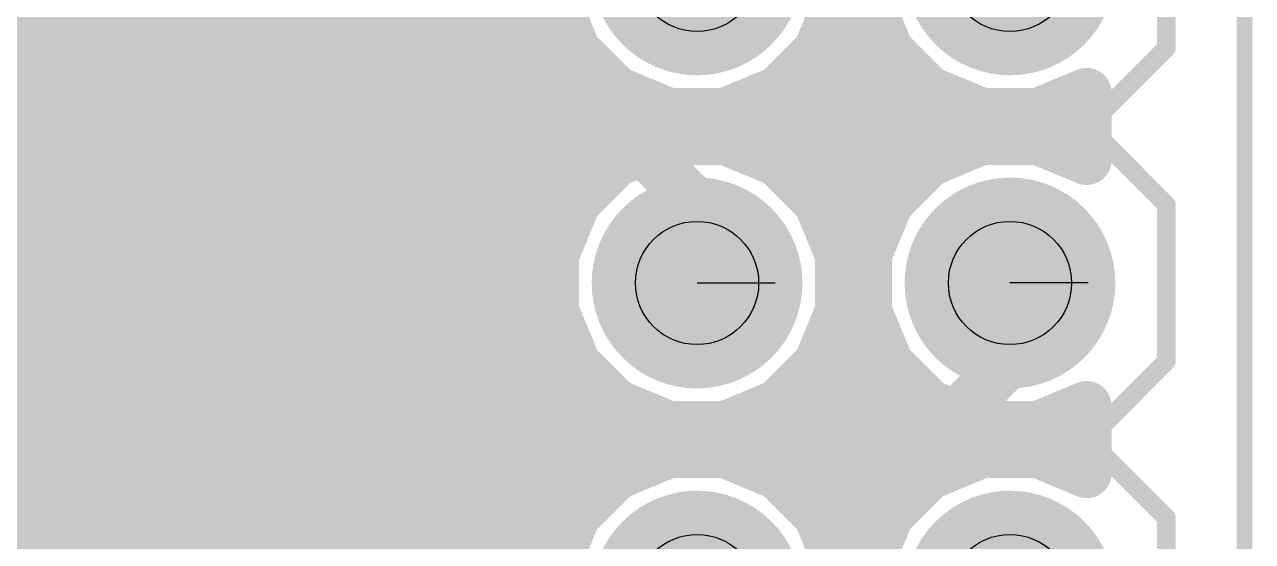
# Model space of a CAD drawing. Extents: x -0.1 to 54.7, y 0 to 86.4.
# Drawn here: x 44.71 to 54.67, y 42.35 to 46.55 of the extents above; entities that cross this region are included whole.
import ezdxf

# ---------------------------------------------------------------- set-up
doc = ezdxf.new("R2010")
doc.units = 0
for name, color, linetype in [('1', 22, 'CONTINUOUS'), ('16', 175, 'CONTINUOUS'), ('17', 82, 'CONTINUOUS'), ('19', 53, 'CONTINUOUS'), ('20', 7, 'CONTINUOUS'), ('21', 253, 'CONTINUOUS'), ('29', 253, 'CONTINUOUS'), ('30', 253, 'CONTINUOUS'), ('44', 253, 'CONTINUOUS'), ('51', 253, 'CONTINUOUS')]:
    doc.layers.add(name, color=color, linetype=linetype)

# ---------------------------------------------------------------- blocks, each defined once
blk = doc.blocks.new('RECT')
blk.add_solid([(-0.5, -0.5), (0.5, -0.5), (-0.5, 0.5), (0.5, 0.5)])
blk = doc.blocks.new('ROUNDP')
at = {"const_width": 0.5}
blk.add_lwpolyline([(0, -0.25, 1), (0, 0.25, 1), (0, -0.25)], format="xyb", dxfattribs=at)

msp = doc.modelspace()

# ---------------------------------------------------------------- linework, layer by layer
at = {"layer": '1', "const_width": 0.4064}
for points in [[(45.72, 49.53), (50.8, 44.45)], [(49.53, 43.18), (44.45, 48.26)], [(44.1047, 47.7432), (49.1847, 42.6632)], [(51.1487, 46.3327), (51.3254, 46.7592)], [(51.5446, 46.7592), (51.7213, 46.3327)], [(17.5514, 46.736), (45.1119, 46.736)], [(51.3158, 46.736), (51.5542, 46.736)], [(17.5514, 46.3296), (45.5183, 46.3296)], [(50.8223, 46.0063), (51.1487, 46.3327)], [(51.1457, 46.3296), (51.7243, 46.3296)], [(51.7213, 46.3327), (52.0477, 46.0063)], [(50.3958, 45.8296), (50.8223, 46.0063)], [(52.0477, 46.0063), (52.4742, 45.8296)], [(52.9358, 45.8296), (53.3273, 45.9918)], [(53.3273, 45.9918), (53.3273, 45.4482)], [(17.5514, 45.9232), (45.9247, 45.9232)], [(50.6218, 45.9232), (52.2482, 45.9232)], [(53.1618, 45.9232), (53.3273, 45.9232)], [(50.5766, 45.5355), (50.2825, 45.8296)], [(50.2825, 45.8296), (50.3958, 45.8296)], [(52.4742, 45.8296), (52.9358, 45.8296)], [(52.4742, 45.6104), (52.0477, 45.4337)], [(52.9358, 45.6104), (52.4742, 45.6104)], [(53.3273, 45.4482), (52.9358, 45.6104)], [(17.5514, 45.5168), (46.3311, 45.5168)], [(50.8223, 45.4337), (50.5766, 45.5355)], [(50.6218, 45.5168), (52.2482, 45.5168)], [(53.1618, 45.5168), (53.3273, 45.5168)], [(51.1487, 45.1073), (50.8223, 45.4337)], [(52.0477, 45.4337), (51.7213, 45.1073)], [(17.5514, 45.1104), (46.7375, 45.1104)], [(51.1457, 45.1104), (51.7243, 45.1104)], [(51.2505, 44.8616), (51.1487, 45.1073)], [(51.7213, 45.1073), (51.5446, 44.6808)], [(51.3168, 44.7953), (51.2505, 44.8616)], [(51.4096, 44.5713), (51.3168, 44.7953)], [(17.5514, 44.704), (47.1439, 44.704)], [(51.3546, 44.704), (51.5542, 44.704)], [(51.5446, 44.6808), (51.5446, 44.2192)], [(51.4096, 44.3287), (51.4096, 44.5713)], [(53.34, 44.45), (52.07, 43.18)], [(17.5514, 44.2976), (47.5503, 44.2976)], [(51.3168, 44.1047), (51.4096, 44.3287)], [(51.3967, 44.2976), (51.5446, 44.2976)], [(51.5446, 44.2192), (51.7213, 43.7927)], [(51.2505, 44.0384), (51.3168, 44.1047)], [(51.1487, 43.7927), (51.2505, 44.0384)], [(17.5514, 43.8912), (47.9567, 43.8912)], [(51.1895, 43.8912), (51.6805, 43.8912)], [(51.1456, 43.7896), (51.1487, 43.7927)], [(51.7244, 43.7896), (51.1456, 43.7896)], [(51.7213, 43.7927), (51.7244, 43.7896)], [(17.5514, 43.4848), (48.3631, 43.4848)], [(52.07, 43.18), (49.53, 43.18)], [(17.5514, 43.0784), (48.7695, 43.0784)], [(17.5514, 42.672), (49.1759, 42.672)], [(49.1847, 42.6632), (49.2501, 42.6361)], [(49.1813, 42.5673), (49.0046, 42.1408)], [(49.2501, 42.6361), (49.1813, 42.5673)], [(51.1487, 42.5673), (51.1456, 42.5704)], [(51.1456, 42.5704), (51.7244, 42.5704)], [(51.3254, 42.1408), (51.1487, 42.5673)], [(51.7213, 42.5673), (51.5446, 42.1408)], [(51.7244, 42.5704), (51.7213, 42.5673)], [(17.5514, 42.2656), (49.0563, 42.2656)], [(51.2737, 42.2656), (51.5963, 42.2656)]]:
    msp.add_lwpolyline(points, dxfattribs=at)
at = {"layer": '1', "const_width": 0.2032}
for points in [[(45.1119, 46.6344, 1), (45.1119, 46.8376)], [(51.3158, 46.8376, 1), (51.3158, 46.6344)], [(51.5542, 46.6344, 1), (51.5542, 46.8376)], [(45.5183, 46.228, 1), (45.5183, 46.4312)], [(51.1457, 46.4312, 1), (51.1457, 46.228)], [(51.0549, 46.3716, 1), (51.2426, 46.2938)], [(51.2206, 46.2608, 1), (51.0769, 46.4045)], [(51.7931, 46.4045, 1), (51.6494, 46.2608)], [(51.6274, 46.2938, 1), (51.8151, 46.3716)], [(51.7243, 46.228, 1), (51.7243, 46.4312)], [(50.7505, 46.0781, 1), (50.8942, 45.9344)], [(50.8612, 45.9124, 1), (50.7834, 46.1001)], [(52.0866, 46.1001, 1), (52.0088, 45.9124)], [(51.9758, 45.9344, 1), (52.1195, 46.0781)], [(53.4289, 45.9918, 1), (53.2257, 45.9918)], [(53.3662, 45.8979, 1), (53.2884, 46.0856)], [(45.9247, 45.8216, 1), (45.9247, 46.0248)], [(50.6218, 46.0248, 1), (50.6218, 45.8216)], [(52.2482, 45.8216, 1), (52.2482, 46.0248)], [(53.1618, 46.0248, 1), (53.1618, 45.8216)], [(53.3273, 45.8216, 1), (53.3273, 46.0248)], [(50.2825, 45.9312, 1), (50.2825, 45.728)], [(50.3543, 45.9014, 1), (50.2107, 45.7578)], [(50.3569, 45.9235, 1), (50.4347, 45.7357)], [(50.3958, 45.728, 1), (50.3958, 45.9312)], [(52.4742, 45.9312, 1), (52.4742, 45.728)], [(52.4353, 45.7357, 1), (52.5131, 45.9235)], [(52.8969, 45.9235, 1), (52.9747, 45.7357)], [(52.9358, 45.728, 1), (52.9358, 45.9312)], [(52.4742, 45.712, 1), (52.4742, 45.5088)], [(52.5131, 45.5165, 1), (52.4353, 45.7043)], [(52.9747, 45.7043, 1), (52.8969, 45.5165)], [(52.9358, 45.5088, 1), (52.9358, 45.712)], [(46.3311, 45.4152, 1), (46.3311, 45.6184)], [(50.6155, 45.6294, 1), (50.5377, 45.4417)], [(50.5047, 45.4637, 1), (50.6484, 45.6074)], [(50.6218, 45.6184, 1), (50.6218, 45.4152)], [(52.2482, 45.4152, 1), (52.2482, 45.6184)], [(53.1618, 45.6184, 1), (53.1618, 45.4152)], [(53.3273, 45.4152, 1), (53.3273, 45.6184)], [(50.8942, 45.5056, 1), (50.7505, 45.3619)], [(50.7834, 45.3399, 1), (50.8612, 45.5276)], [(52.0088, 45.5276, 1), (52.0866, 45.3399)], [(52.1195, 45.3619, 1), (51.9758, 45.5056)], [(53.2884, 45.3544, 1), (53.3662, 45.5421)], [(53.2257, 45.4482, 1), (53.4289, 45.4482)], [(46.7375, 45.0088, 1), (46.7375, 45.212)], [(51.1457, 45.212, 1), (51.1457, 45.0088)], [(51.2426, 45.1462, 1), (51.0549, 45.0684)], [(51.0769, 45.0355, 1), (51.2206, 45.1792)], [(51.6494, 45.1792, 1), (51.7931, 45.0355)], [(51.8151, 45.0684, 1), (51.6274, 45.1462)], [(51.7243, 45.0088, 1), (51.7243, 45.212)], [(51.3224, 44.9334, 1), (51.1787, 44.7897)], [(51.1567, 44.8227, 1), (51.3444, 44.9005)], [(51.4107, 44.8342, 1), (51.2229, 44.7564)], [(51.245, 44.7235, 1), (51.3886, 44.8672)], [(47.1439, 44.6024, 1), (47.1439, 44.8056)], [(51.3546, 44.8056, 1), (51.3546, 44.6024)], [(51.6462, 44.6808, 1), (51.443, 44.6808)], [(51.5542, 44.6024, 1), (51.5542, 44.8056)], [(51.5112, 44.5713, 1), (51.308, 44.5713)], [(51.4507, 44.7197, 1), (51.6385, 44.6419)], [(51.3157, 44.5324, 1), (51.5035, 44.6101)], [(50.7282, 44.3782, 1), (50.8718, 44.5218)], [(53.4118, 44.3782, 1), (53.2682, 44.5218)], [(47.5503, 44.196, 1), (47.5503, 44.3992)], [(51.3967, 44.3992, 1), (51.3967, 44.196)], [(51.5035, 44.2899, 1), (51.3157, 44.3676)], [(51.5446, 44.196, 1), (51.5446, 44.3992)], [(51.308, 44.3287, 1), (51.5112, 44.3287)], [(51.6385, 44.2581, 1), (51.4507, 44.1803)], [(51.3886, 44.0328, 1), (51.245, 44.1765)], [(51.443, 44.2192, 1), (51.6462, 44.2192)], [(51.1787, 44.1103, 1), (51.3224, 43.9666)], [(51.3444, 43.9995, 1), (51.1567, 44.0773)], [(51.2229, 44.1436, 1), (51.4107, 44.0658)], [(47.9567, 43.7896, 1), (47.9567, 43.9928)], [(51.1895, 43.9928, 1), (51.1895, 43.7896)], [(51.6805, 43.7896, 1), (51.6805, 43.9928)], [(51.1456, 43.8912, 1), (51.1456, 43.688)], [(51.0738, 43.8615, 1), (51.2175, 43.7177)], [(51.2205, 43.7208, 1), (51.0769, 43.8646)], [(51.7931, 43.8646, 1), (51.6495, 43.7208)], [(51.6525, 43.7177, 1), (51.7962, 43.8615)], [(51.7244, 43.688, 1), (51.7244, 43.8912)], [(51.0549, 43.8316, 1), (51.2426, 43.7538)], [(51.6274, 43.7538, 1), (51.8151, 43.8316)], [(48.3631, 43.3832, 1), (48.3631, 43.5864)], [(49.53, 43.2816, 1), (49.53, 43.0784)], [(52.07, 43.0784, 1), (52.07, 43.2816)], [(48.7695, 42.9768, 1), (48.7695, 43.18)], [(49.4582, 43.1082, 1), (49.6018, 43.2518)], [(51.9982, 43.2518, 1), (52.1418, 43.1082)], [(49.2236, 42.7571, 1), (49.1458, 42.5693)], [(49.1759, 42.5704, 1), (49.1759, 42.7736)], [(49.2751, 42.5284, 1), (49.0874, 42.6062)], [(49.1128, 42.5914, 1), (49.2565, 42.735)], [(49.3219, 42.5643, 1), (49.1782, 42.708)], [(49.2112, 42.5423, 1), (49.289, 42.73)], [(51.2175, 42.6423, 1), (51.0738, 42.4985)], [(51.1456, 42.672, 1), (51.1456, 42.4688)], [(51.2426, 42.6062, 1), (51.0549, 42.5284)], [(51.8151, 42.5284, 1), (51.6274, 42.6062)], [(51.7962, 42.4985, 1), (51.6525, 42.6423)], [(51.7244, 42.4688, 1), (51.7244, 42.672)], [(49.1094, 42.6392, 1), (49.2531, 42.4955)], [(51.0769, 42.4954, 1), (51.2205, 42.6392)], [(51.6495, 42.6392, 1), (51.7931, 42.4954)], [(49.0563, 42.164, 1), (49.0563, 42.3672)], [(51.2737, 42.3672, 1), (51.2737, 42.164)], [(51.5963, 42.164, 1), (51.5963, 42.3672)]]:
    msp.add_lwpolyline(points, format="xyb", dxfattribs=at)
at = {"layer": '16', "const_width": 0.4064}
for points in [[(42.6632, 52.9947), (49.0795, 46.5784)], [(51.1487, 46.3327), (51.3254, 46.7592)], [(51.5446, 46.7592), (51.7213, 46.3327)], [(5.5958, 46.736), (48.9219, 46.736)], [(51.3158, 46.736), (51.5542, 46.736)], [(49.0795, 46.5784), (49.1813, 46.3327)], [(5.4257, 46.3296), (49.1843, 46.3296)], [(49.1813, 46.3327), (49.5077, 46.0063)], [(50.8223, 46.0063), (51.1487, 46.3327)], [(51.1457, 46.3296), (51.7243, 46.3296)], [(51.7213, 46.3327), (52.0477, 46.0063)], [(49.5077, 46.0063), (49.9342, 45.8296)], [(50.3958, 45.8296), (50.8223, 46.0063)], [(52.0477, 46.0063), (52.4742, 45.8296)], [(52.9358, 45.8296), (53.3273, 45.9918)], [(53.3273, 45.9918), (53.3273, 45.4482)], [(4.9018, 45.9232), (49.7082, 45.9232)], [(50.6218, 45.9232), (52.2482, 45.9232)], [(53.1618, 45.9232), (53.3273, 45.9232)], [(49.9342, 45.8296), (50.3958, 45.8296)], [(52.4742, 45.8296), (52.9358, 45.8296)], [(49.9342, 45.6104), (49.5077, 45.4337)], [(50.3958, 45.6104), (49.9342, 45.6104)], [(50.8223, 45.4337), (50.3958, 45.6104)], [(52.4742, 45.6104), (52.0477, 45.4337)], [(52.9358, 45.6104), (52.4742, 45.6104)], [(53.3273, 45.4482), (52.9358, 45.6104)], [(4.9018, 45.5168), (49.7082, 45.5168)], [(50.6218, 45.5168), (52.2482, 45.5168)], [(53.1618, 45.5168), (53.3273, 45.5168)], [(49.5077, 45.4337), (49.1813, 45.1073)], [(51.1487, 45.1073), (50.8223, 45.4337)], [(52.0477, 45.4337), (51.7213, 45.1073)], [(5.4257, 45.1104), (49.1843, 45.1104)], [(49.1813, 45.1073), (49.0046, 44.6808)], [(51.1457, 45.1104), (51.7243, 45.1104)], [(51.3254, 44.6808), (51.1487, 45.1073)], [(51.7213, 45.1073), (51.5446, 44.6808)], [(5.5958, 44.704), (49.0142, 44.704)], [(49.0046, 44.6808), (49.0046, 44.2192)], [(51.3158, 44.704), (51.5542, 44.704)], [(51.3254, 44.2192), (51.3254, 44.6808)], [(51.5446, 44.6808), (51.5446, 44.2192)], [(5.6054, 44.2976), (49.0046, 44.2976)], [(51.3254, 44.2976), (51.5446, 44.2976)], [(49.0046, 44.2192), (49.1813, 43.7927)], [(51.1487, 43.7927), (51.3254, 44.2192)], [(51.5446, 44.2192), (51.7213, 43.7927)], [(5.4695, 43.8912), (49.1405, 43.8912)], [(51.1895, 43.8912), (51.6805, 43.8912)], [(49.1813, 43.7927), (49.5077, 43.4663)], [(50.8223, 43.4663), (51.1487, 43.7927)], [(51.7213, 43.7927), (52.0477, 43.4663)], [(5.1209, 43.4848), (49.4891, 43.4848)], [(49.5077, 43.4663), (49.9342, 43.2896)], [(50.3958, 43.2896), (50.8223, 43.4663)], [(50.8409, 43.4848), (52.0291, 43.4848)], [(52.0477, 43.4663), (52.4742, 43.2896)], [(52.9358, 43.2896), (53.3273, 43.4518)], [(53.3273, 43.4518), (53.3273, 42.9082)], [(49.9342, 43.2896), (50.3958, 43.2896)], [(52.4742, 43.2896), (52.9358, 43.2896)], [(1.2827, 43.0784), (53.3273, 43.0784)], [(49.9342, 43.0704), (49.5077, 42.8937)], [(50.3958, 43.0704), (49.9342, 43.0704)], [(50.8223, 42.8937), (50.3958, 43.0704)], [(52.4742, 43.0704), (52.0477, 42.8937)], [(52.9358, 43.0704), (52.4742, 43.0704)], [(53.3273, 42.9082), (52.9358, 43.0704)], [(49.5077, 42.8937), (49.1813, 42.5673)], [(51.1487, 42.5673), (50.8223, 42.8937)], [(52.0477, 42.8937), (51.7213, 42.5673)], [(5.3241, 42.672), (49.2859, 42.672)], [(51.0441, 42.672), (51.8259, 42.672)], [(49.1813, 42.5673), (49.0046, 42.1408)], [(51.3254, 42.1408), (51.1487, 42.5673)], [(51.7213, 42.5673), (51.5446, 42.1408)], [(5.5537, 42.2656), (49.0563, 42.2656)], [(51.2737, 42.2656), (51.5963, 42.2656)]]:
    msp.add_lwpolyline(points, dxfattribs=at)
at = {"layer": '16', "const_width": 0.2032}
for points in [[(48.9219, 46.6344, 1), (48.9219, 46.8376)], [(51.3158, 46.8376, 1), (51.3158, 46.6344)], [(51.5542, 46.6344, 1), (51.5542, 46.8376)], [(49.1733, 46.6173, 1), (48.9856, 46.5395)], [(49.0076, 46.5066, 1), (49.1513, 46.6503)], [(49.2531, 46.4045, 1), (49.1094, 46.2608)], [(49.0874, 46.2938, 1), (49.2751, 46.3716)], [(49.1843, 46.228, 1), (49.1843, 46.4312)], [(51.1457, 46.4312, 1), (51.1457, 46.228)], [(51.0549, 46.3716, 1), (51.2426, 46.2938)], [(51.2206, 46.2608, 1), (51.0769, 46.4045)], [(51.7931, 46.4045, 1), (51.6494, 46.2608)], [(51.6274, 46.2938, 1), (51.8151, 46.3716)], [(51.7243, 46.228, 1), (51.7243, 46.4312)], [(49.5466, 46.1001, 1), (49.4688, 45.9124)], [(49.4358, 45.9344, 1), (49.5795, 46.0781)], [(50.7505, 46.0781, 1), (50.8942, 45.9344)], [(50.8612, 45.9124, 1), (50.7834, 46.1001)], [(52.0866, 46.1001, 1), (52.0088, 45.9124)], [(51.9758, 45.9344, 1), (52.1195, 46.0781)], [(53.4289, 45.9918, 1), (53.2257, 45.9918)], [(53.3662, 45.8979, 1), (53.2884, 46.0856)], [(49.7082, 45.8216, 1), (49.7082, 46.0248)], [(50.6218, 46.0248, 1), (50.6218, 45.8216)], [(52.2482, 45.8216, 1), (52.2482, 46.0248)], [(53.1618, 46.0248, 1), (53.1618, 45.8216)], [(53.3273, 45.8216, 1), (53.3273, 46.0248)], [(49.9342, 45.9312, 1), (49.9342, 45.728)], [(49.8953, 45.7357, 1), (49.9731, 45.9235)], [(50.3569, 45.9235, 1), (50.4347, 45.7357)], [(50.3958, 45.728, 1), (50.3958, 45.9312)], [(52.4742, 45.9312, 1), (52.4742, 45.728)], [(52.4353, 45.7357, 1), (52.5131, 45.9235)], [(52.8969, 45.9235, 1), (52.9747, 45.7357)], [(52.9358, 45.728, 1), (52.9358, 45.9312)], [(49.9342, 45.712, 1), (49.9342, 45.5088)], [(49.9731, 45.5165, 1), (49.8953, 45.7043)], [(50.4347, 45.7043, 1), (50.3569, 45.5165)], [(50.3958, 45.5088, 1), (50.3958, 45.712)], [(52.4742, 45.712, 1), (52.4742, 45.5088)], [(52.5131, 45.5165, 1), (52.4353, 45.7043)], [(52.9747, 45.7043, 1), (52.8969, 45.5165)], [(52.9358, 45.5088, 1), (52.9358, 45.712)], [(49.7082, 45.4152, 1), (49.7082, 45.6184)], [(50.6218, 45.6184, 1), (50.6218, 45.4152)], [(52.2482, 45.4152, 1), (52.2482, 45.6184)], [(53.1618, 45.6184, 1), (53.1618, 45.4152)], [(53.3273, 45.4152, 1), (53.3273, 45.6184)], [(49.4688, 45.5276, 1), (49.5466, 45.3399)], [(49.5795, 45.3619, 1), (49.4358, 45.5056)], [(50.8942, 45.5056, 1), (50.7505, 45.3619)], [(50.7834, 45.3399, 1), (50.8612, 45.5276)], [(52.0088, 45.5276, 1), (52.0866, 45.3399)], [(52.1195, 45.3619, 1), (51.9758, 45.5056)], [(53.2884, 45.3544, 1), (53.3662, 45.5421)], [(53.2257, 45.4482, 1), (53.4289, 45.4482)], [(49.1094, 45.1792, 1), (49.2531, 45.0355)], [(49.2751, 45.0684, 1), (49.0874, 45.1462)], [(49.1843, 45.0088, 1), (49.1843, 45.212)], [(51.1457, 45.212, 1), (51.1457, 45.0088)], [(51.2426, 45.1462, 1), (51.0549, 45.0684)], [(51.0769, 45.0355, 1), (51.2206, 45.1792)], [(51.6494, 45.1792, 1), (51.7931, 45.0355)], [(51.8151, 45.0684, 1), (51.6274, 45.1462)], [(51.7243, 45.0088, 1), (51.7243, 45.212)], [(49.1062, 44.6808, 1), (48.903, 44.6808)], [(49.0142, 44.6024, 1), (49.0142, 44.8056)], [(51.3158, 44.8056, 1), (51.3158, 44.6024)], [(51.427, 44.6808, 1), (51.2238, 44.6808)], [(51.6462, 44.6808, 1), (51.443, 44.6808)], [(51.5542, 44.6024, 1), (51.5542, 44.8056)], [(48.9107, 44.7197, 1), (49.0985, 44.6419)], [(51.2315, 44.6419, 1), (51.4193, 44.7197)], [(51.4507, 44.7197, 1), (51.6385, 44.6419)], [(49.0046, 44.196, 1), (49.0046, 44.3992)], [(51.3254, 44.3992, 1), (51.3254, 44.196)], [(51.5446, 44.196, 1), (51.5446, 44.3992)], [(49.0985, 44.2581, 1), (48.9107, 44.1803)], [(51.4193, 44.1803, 1), (51.2315, 44.2581)], [(51.6385, 44.2581, 1), (51.4507, 44.1803)], [(48.903, 44.2192, 1), (49.1062, 44.2192)], [(51.2238, 44.2192, 1), (51.427, 44.2192)], [(51.443, 44.2192, 1), (51.6462, 44.2192)], [(49.1405, 43.7896, 1), (49.1405, 43.9928)], [(51.1895, 43.9928, 1), (51.1895, 43.7896)], [(51.6805, 43.7896, 1), (51.6805, 43.9928)], [(49.2531, 43.8645, 1), (49.1094, 43.7208)], [(51.2206, 43.7208, 1), (51.0769, 43.8645)], [(51.7931, 43.8645, 1), (51.6494, 43.7208)], [(49.0874, 43.7538, 1), (49.2751, 43.8316)], [(51.0549, 43.8316, 1), (51.2426, 43.7538)], [(51.6274, 43.7538, 1), (51.8151, 43.8316)], [(49.5466, 43.5601, 1), (49.4688, 43.3724)], [(49.4891, 43.3832, 1), (49.4891, 43.5864)], [(50.8409, 43.5864, 1), (50.8409, 43.3832)], [(50.8612, 43.3724, 1), (50.7834, 43.5601)], [(52.0866, 43.5601, 1), (52.0088, 43.3724)], [(52.0291, 43.3832, 1), (52.0291, 43.5864)], [(49.4358, 43.3944, 1), (49.5795, 43.5381)], [(50.7505, 43.5381, 1), (50.8942, 43.3944)], [(51.9758, 43.3944, 1), (52.1195, 43.5381)], [(53.4289, 43.4518, 1), (53.2257, 43.4518)], [(53.3662, 43.3579, 1), (53.2884, 43.5456)], [(49.9342, 43.3912, 1), (49.9342, 43.188)], [(49.8953, 43.1957, 1), (49.9731, 43.3835)], [(50.3569, 43.3835, 1), (50.4347, 43.1957)], [(50.3958, 43.188, 1), (50.3958, 43.3912)], [(52.4742, 43.3912, 1), (52.4742, 43.188)], [(52.4353, 43.1957, 1), (52.5131, 43.3835)], [(52.8969, 43.3835, 1), (52.9747, 43.1957)], [(52.9358, 43.188, 1), (52.9358, 43.3912)], [(49.9342, 43.172, 1), (49.9342, 42.9688)], [(49.9731, 42.9765, 1), (49.8953, 43.1643)], [(50.4347, 43.1643, 1), (50.3569, 42.9765)], [(50.3958, 42.9688, 1), (50.3958, 43.172)], [(52.4742, 43.172, 1), (52.4742, 42.9688)], [(52.5131, 42.9765, 1), (52.4353, 43.1643)], [(52.9747, 43.1643, 1), (52.8969, 42.9765)], [(52.9358, 42.9688, 1), (52.9358, 43.172)], [(53.3273, 42.9768, 1), (53.3273, 43.18)], [(49.4688, 42.9876, 1), (49.5466, 42.7999)], [(49.5795, 42.8219, 1), (49.4358, 42.9656)], [(50.8942, 42.9656, 1), (50.7505, 42.8219)], [(50.7834, 42.7999, 1), (50.8612, 42.9876)], [(52.0088, 42.9876, 1), (52.0866, 42.7999)], [(52.1195, 42.8219, 1), (51.9758, 42.9656)], [(53.2884, 42.8144, 1), (53.3662, 43.0021)], [(53.2257, 42.9082, 1), (53.4289, 42.9082)], [(49.2859, 42.5704, 1), (49.2859, 42.7736)], [(51.0441, 42.7736, 1), (51.0441, 42.5704)], [(51.8259, 42.5704, 1), (51.8259, 42.7736)], [(49.2751, 42.5284, 1), (49.0874, 42.6062)], [(51.2426, 42.6062, 1), (51.0549, 42.5284)], [(51.8151, 42.5284, 1), (51.6274, 42.6062)], [(49.1094, 42.6392, 1), (49.2531, 42.4955)], [(51.0769, 42.4955, 1), (51.2206, 42.6392)], [(51.6494, 42.6392, 1), (51.7931, 42.4955)], [(49.0563, 42.164, 1), (49.0563, 42.3672)], [(51.2737, 42.3672, 1), (51.2737, 42.164)], [(51.5963, 42.164, 1), (51.5963, 42.3672)]]:
    msp.add_lwpolyline(points, format="xyb", dxfattribs=at)
at = {"layer": '19'}
for p, q in [((50.165, 44.45), (50.8, 44.45)), ((53.34, 44.45), (52.705, 44.45))]:
    msp.add_line(p, q, dxfattribs=at)
at = {"layer": '20', "const_width": 0.127}
msp.add_lwpolyline([(54.61, 73.66), (54.61, 14.605)], dxfattribs=at)
at = {"layer": '21', "const_width": 0.1524}
for points in [[(48.895, 46.355), (48.895, 47.625)], [(53.975, 47.625), (53.975, 46.355)], [(49.53, 45.72), (48.895, 46.355)], [(53.34, 45.72), (53.975, 46.355)], [(48.895, 45.085), (49.53, 45.72)], [(49.53, 45.72), (53.34, 45.72)], [(53.34, 45.72), (53.975, 45.085)], [(48.895, 43.815), (48.895, 45.085)], [(53.975, 45.085), (53.975, 43.815)], [(49.53, 43.18), (48.895, 43.815)], [(53.34, 43.18), (53.975, 43.815)], [(48.895, 42.545), (49.53, 43.18)], [(49.53, 43.18), (53.34, 43.18)], [(53.34, 43.18), (53.975, 42.545)], [(48.895, 41.275), (48.895, 42.545)], [(53.975, 42.545), (53.975, 41.275)]]:
    msp.add_lwpolyline(points, dxfattribs=at)
at = {"layer": '21', "const_width": 0.0762}
for points in [[(48.8569, 46.355, 1), (48.9331, 46.355)], [(48.9219, 46.3819, 1), (48.8681, 46.3281)], [(53.9369, 46.355, 1), (54.0131, 46.355)], [(54.0019, 46.3281, 1), (53.9481, 46.3819)], [(49.53, 45.7581, 1), (49.53, 45.6819)], [(49.5569, 45.6931, 1), (49.5031, 45.7469)], [(49.5031, 45.6931, 1), (49.5569, 45.7469)], [(53.3669, 45.7469, 1), (53.3131, 45.6931)], [(53.3131, 45.7469, 1), (53.3669, 45.6931)], [(53.34, 45.6819, 1), (53.34, 45.7581)], [(48.9331, 45.085, 1), (48.8569, 45.085)], [(54.0131, 45.085, 1), (53.9369, 45.085)], [(48.8681, 45.1119, 1), (48.9219, 45.0581)], [(53.9481, 45.0581, 1), (54.0019, 45.1119)], [(48.9219, 43.8419, 1), (48.8681, 43.7881)], [(54.0019, 43.7881, 1), (53.9481, 43.8419)], [(48.8569, 43.815, 1), (48.9331, 43.815)], [(53.9369, 43.815, 1), (54.0131, 43.815)], [(49.53, 43.2181, 1), (49.53, 43.1419)], [(49.5569, 43.1531, 1), (49.5031, 43.2069)], [(49.5031, 43.1531, 1), (49.5569, 43.2069)], [(53.3669, 43.2069, 1), (53.3131, 43.1531)], [(53.3131, 43.2069, 1), (53.3669, 43.1531)], [(53.34, 43.1419, 1), (53.34, 43.2181)], [(48.9331, 42.545, 1), (48.8569, 42.545)], [(48.8681, 42.5719, 1), (48.9219, 42.5181)], [(54.0131, 42.545, 1), (53.9369, 42.545)], [(53.9481, 42.5181, 1), (54.0019, 42.5719)]]:
    msp.add_lwpolyline(points, format="xyb", dxfattribs=at)
at = {"layer": '44'}
for centre in [(50.165, 46.99), (52.705, 46.99), (50.165, 44.45), (52.705, 44.45), (50.165, 41.91), (52.705, 41.91)]:
    msp.add_circle(centre, 0.5, dxfattribs=at)

# ---------------------------------------------------------------- block references
at = {"layer": '17', "xscale": 1.508, "yscale": 1.508, "rotation": 90}
for p in [(50.165, 46.99), (50.165, 46.99), (52.705, 46.99), (52.705, 46.99), (50.165, 44.45), (50.165, 44.45), (52.705, 44.45), (52.705, 44.45), (50.165, 41.91), (50.165, 41.91), (52.705, 41.91), (52.705, 41.91)]:
    msp.add_blockref('ROUNDP', p, dxfattribs=at)
at = {"layer": '29', "xscale": 1.7112, "yscale": 1.7112, "rotation": 90}
for p in [(50.165, 46.99), (52.705, 46.99), (50.165, 44.45), (52.705, 44.45), (50.165, 41.91), (52.705, 41.91)]:
    msp.add_blockref('ROUNDP', p, dxfattribs=at)
at = {"layer": '30', "xscale": 1.7112, "yscale": 1.7112, "rotation": 90}
for p in [(50.165, 46.99), (52.705, 46.99), (50.165, 44.45), (52.705, 44.45), (50.165, 41.91), (52.705, 41.91)]:
    msp.add_blockref('ROUNDP', p, dxfattribs=at)
at = {"layer": '51', "xscale": 0.508, "yscale": 0.508, "rotation": 90}
for p in [(50.165, 44.45), (52.705, 44.45)]:
    msp.add_blockref('RECT', p, dxfattribs=at)

doc.saveas('drawing.dxf')
